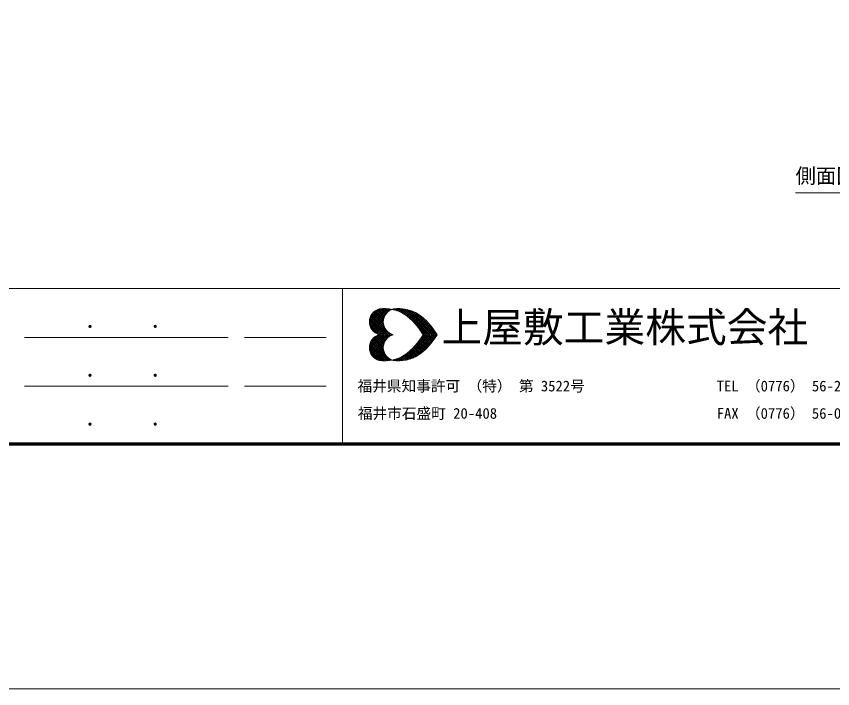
# Model space of a CAD drawing. Units: millimetres on the paper, enlarged 60 times, with parts at other scales. Extents: x -1200 to 26400, y -900 to 18720.
# Drawn here: x 6838 to 12846, y -900 to 4052 of the extents above; entities that cross this region are included whole.
import ezdxf
from ezdxf.enums import TextEntityAlignment as Align

# ---------------------------------------------------------------- set-up
doc = ezdxf.new("R2010")
doc.units = ezdxf.units.MM
doc.header["$LTSCALE"] = 60
for name, color, linetype, lineweight in [('D-STR-TXT', 7, 'Continuous', 13), ('D-TTL', 7, 'Continuous', 70), ('D-TTL-FRAM', 7, 'Continuous', 13), ('D-TTL-TXT', 7, 'Continuous', 13), ('V-nasSTD', 5, 'Continuous', 13)]:
    doc.layers.add(name, color=color, linetype=linetype, lineweight=lineweight)
doc.styles.add('ＭＳ ゴシック', font='')
doc.styles.get('ＭＳ ゴシック').set_extended_font_data('MS Gothic')

msp = doc.modelspace()

# ---------------------------------------------------------------- linework, layer by layer
at = {"layer": 'D-STR-TXT'}
msp.add_line((12572.85, 2752.17), (13573.71, 2752.17), dxfattribs=at)
at = {"layer": 'D-TTL'}
msp.add_lwpolyline([(900, 900), (900, 16920), (24300, 16920), (24300, 900)], close=True, dxfattribs=at)
at = {"layer": 'D-TTL-FRAM'}
for p, q in [((900, 2047.32), (24300, 2047.32)), ((9237.67, 2047.32), (9237.67, 900)), ((8397.67, 1687.32), (6897.67, 1687.32)), ((8517.67, 1687.32), (9117.67, 1687.32)), ((8397.67, 1327.32), (6897.67, 1327.32)), ((8517.67, 1327.32), (9117.67, 1327.32))]:
    msp.add_line(p, q, dxfattribs=at)
at = {"layer": 'D-TTL-TXT'}
for p, q in [((9436.18, 1802.34), (9532.43, 1898.59)), ((9437.43, 1788.59), (9547.43, 1898.59)), ((9437.43, 1817.34), (9517.43, 1897.34)), ((9439.93, 1777.34), (9561.18, 1898.59)), ((9442.43, 1766.09), (9573.68, 1897.34)), ((9443.68, 1837.34), (9497.43, 1892.34)), ((9447.43, 1757.34), (9587.43, 1896.09)), ((9459.93, 1864.84), (9539.93, 1784.84)), ((9466.18, 1872.34), (9538.68, 1799.84)), ((9473.68, 1878.59), (9538.68, 1813.59)), ((9482.43, 1883.59), (9541.18, 1824.84)), ((9491.18, 1889.84), (9544.93, 1836.09)), ((9501.18, 1893.59), (9548.68, 1846.09)), ((9512.43, 1897.34), (9553.68, 1854.84)), ((9524.93, 1898.59), (9559.93, 1862.34)), ((9538.68, 1898.59), (9566.18, 1871.09)), ((9552.43, 1898.59), (9573.68, 1877.34)), ((9567.43, 1898.59), (9582.43, 1883.59)), ((9582.43, 1897.34), (9591.18, 1888.59)), ((9594.93, 1889.84), (9598.68, 1894.84)), ((9599.93, 1893.59), (9601.18, 1893.59)), ((9609.93, 1892.34), (9616.18, 1897.34)), ((9611.18, 1897.34), (9617.43, 1889.84)), ((9621.18, 1888.59), (9631.18, 1898.59)), ((9624.93, 1897.34), (9638.68, 1883.59)), ((9632.43, 1886.09), (9646.18, 1898.59)), ((9638.68, 1897.34), (9659.93, 1876.09)), ((9643.68, 1882.34), (9659.93, 1898.59)), ((9652.43, 1898.59), (9688.68, 1861.09)), ((9653.68, 1878.59), (9673.68, 1898.59)), ((9663.68, 1873.59), (9686.18, 1896.09)), ((9666.18, 1897.34), (9857.42, 1707.35)), ((9672.43, 1868.59), (9697.43, 1894.84)), ((9681.18, 1897.34), (9871.17, 1707.35)), ((9682.43, 1864.84), (9709.93, 1892.34)), ((9691.18, 1858.59), (9721.18, 1889.84)), ((9697.43, 1894.84), (9884.92, 1707.35)), ((9698.68, 1853.59), (9732.43, 1886.09)), ((9707.43, 1847.34), (9743.68, 1883.59)), ((9714.93, 1892.34), (9899.92, 1707.35)), ((9714.93, 1841.09), (9753.68, 1878.59)), ((9723.68, 1834.84), (9763.68, 1874.84)), ((9731.18, 1828.59), (9772.43, 1871.09)), ((9734.93, 1886.09), (9913.67, 1707.35)), ((9738.68, 1822.34), (9782.43, 1866.09)), ((9756.18, 1878.59), (9927.42, 1707.35)), ((9783.68, 1864.84), (9921.17, 1728.59)), ((9436.18, 1803.59), (9532.43, 1707.35)), ((9437.43, 1816.09), (9547.43, 1707.35)), ((9439.93, 1827.34), (9561.18, 1707.35)), ((9443.68, 1838.59), (9574.93, 1707.35)), ((9448.68, 1847.34), (9588.68, 1707.35)), ((9452.43, 1857.34), (9546.18, 1764.84)), ((9452.43, 1747.34), (9548.68, 1843.59)), ((9458.68, 1739.84), (9541.18, 1822.34)), ((9464.93, 1732.34), (9538.68, 1806.09)), ((9744.93, 1814.84), (9791.18, 1861.09)), ((9752.43, 1808.59), (9799.93, 1854.84)), ((9759.93, 1801.09), (9807.42, 1849.84)), ((9766.18, 1793.59), (9816.17, 1843.59)), ((9773.68, 1786.09), (9823.67, 1836.09)), ((9779.93, 1778.59), (9831.17, 1829.84)), ((9786.18, 1771.09), (9838.67, 1823.59)), ((9792.43, 1763.59), (9846.17, 1817.34)), ((9798.68, 1756.09), (9853.67, 1809.84)), ((9841.17, 1822.34), (9874.92, 1787.34)), ((9437.43, 1787.34), (9518.68, 1707.35)), ((9442.43, 1769.84), (9501.18, 1709.85)), ((9472.43, 1726.1), (9538.68, 1792.34)), ((9481.18, 1719.85), (9542.43, 1781.09)), ((9489.93, 1714.85), (9544.93, 1769.84)), ((9499.93, 1709.85), (9548.68, 1759.84)), ((9509.93, 1707.35), (9553.68, 1749.84)), ((9804.92, 1747.34), (9861.17, 1802.34)), ((9811.17, 1739.84), (9867.42, 1796.09)), ((9816.17, 1731.09), (9873.67, 1788.59)), ((9822.42, 1722.35), (9881.17, 1781.09)), ((9827.42, 1713.6), (9887.42, 1773.59)), ((9834.92, 1707.35), (9893.67, 1766.09)), ((9848.67, 1707.35), (9899.92, 1757.34)), ((9863.67, 1707.35), (9906.17, 1749.84)), ((9436.18, 1609.85), (9532.43, 1706.1)), ((9437.43, 1597.35), (9547.43, 1706.1)), ((9437.43, 1626.1), (9518.68, 1706.1)), ((9439.93, 1586.1), (9561.18, 1706.1)), ((9442.43, 1643.6), (9501.18, 1703.6)), ((9443.68, 1574.85), (9574.93, 1706.1)), ((9448.68, 1566.1), (9588.68, 1706.1)), ((9472.43, 1687.35), (9538.68, 1621.1)), ((9481.18, 1693.6), (9542.43, 1632.35)), ((9489.93, 1698.6), (9544.93, 1643.6)), ((9499.93, 1703.6), (9548.68, 1653.6)), ((9509.93, 1706.1), (9553.68, 1663.6)), ((9524.93, 1707.35), (9559.93, 1742.34)), ((9524.93, 1706.1), (9559.93, 1671.1)), ((9538.68, 1707.35), (9566.18, 1734.84)), ((9538.68, 1706.1), (9566.18, 1678.6)), ((9552.43, 1707.35), (9572.43, 1727.35)), ((9552.43, 1706.1), (9572.43, 1686.1)), ((9566.18, 1707.35), (9581.18, 1721.1)), ((9566.18, 1706.1), (9581.18, 1692.35)), ((9581.18, 1707.35), (9589.93, 1716.1)), ((9581.18, 1706.1), (9589.93, 1697.35)), ((9594.93, 1707.35), (9599.93, 1711.1)), ((9594.93, 1706.1), (9599.93, 1702.35)), ((9598.68, 1711.1), (9603.68, 1707.35)), ((9598.68, 1702.35), (9603.68, 1706.1)), ((9608.68, 1707.35), (9609.93, 1707.35)), ((9608.68, 1706.1), (9609.93, 1706.1)), ((9666.18, 1516.1), (9857.42, 1706.1)), ((9681.18, 1516.1), (9871.17, 1706.1)), ((9697.43, 1518.6), (9884.92, 1706.1)), ((9714.93, 1521.1), (9899.92, 1706.1)), ((9734.93, 1527.35), (9913.67, 1706.1)), ((9756.18, 1534.85), (9927.42, 1706.1)), ((9783.68, 1548.6), (9921.17, 1684.85)), ((9811.17, 1738.59), (9842.42, 1707.35)), ((9811.17, 1674.85), (9842.42, 1706.1)), ((9822.42, 1691.1), (9881.17, 1632.35)), ((9827.42, 1699.85), (9887.42, 1639.85)), ((9834.92, 1706.1), (9893.67, 1647.35)), ((9848.67, 1706.1), (9899.92, 1656.1)), ((9863.67, 1706.1), (9906.17, 1663.6)), ((9877.42, 1707.35), (9912.42, 1741.09)), ((9877.42, 1706.1), (9912.42, 1672.35)), ((9891.17, 1707.35), (9917.42, 1733.59)), ((9891.17, 1706.1), (9917.42, 1679.85)), ((9904.92, 1707.35), (9923.67, 1724.85)), ((9904.92, 1706.1), (9923.67, 1688.6)), ((9919.92, 1707.35), (9928.67, 1716.1)), ((9919.92, 1706.1), (9928.67, 1697.35)), ((9933.67, 1707.35), (9934.92, 1707.35)), ((9933.67, 1706.1), (9934.92, 1706.1)), ((9437.43, 1624.85), (9547.43, 1514.85)), ((9439.93, 1636.1), (9561.18, 1514.85)), ((9442.43, 1647.35), (9573.68, 1516.1)), ((9447.43, 1656.1), (9587.43, 1517.35)), ((9452.43, 1666.1), (9548.68, 1569.85)), ((9452.43, 1556.1), (9546.18, 1648.6)), ((9458.68, 1673.6), (9541.18, 1591.1)), ((9459.93, 1548.6), (9539.93, 1628.6)), ((9464.93, 1681.1), (9538.68, 1607.35)), ((9773.68, 1627.35), (9823.67, 1577.35)), ((9779.93, 1634.85), (9831.17, 1583.6)), ((9786.18, 1642.35), (9838.67, 1589.85)), ((9792.43, 1649.85), (9846.17, 1596.1)), ((9798.68, 1657.35), (9853.67, 1603.6)), ((9804.92, 1666.1), (9861.17, 1611.1)), ((9811.17, 1673.6), (9867.42, 1617.35)), ((9816.17, 1682.35), (9873.67, 1624.85)), ((9841.17, 1591.1), (9874.92, 1626.1)), ((9436.18, 1611.1), (9532.43, 1514.85)), ((9437.43, 1596.1), (9517.43, 1516.1)), ((9443.68, 1576.1), (9497.43, 1521.1)), ((9466.18, 1541.1), (9538.68, 1613.6)), ((9473.68, 1534.85), (9538.68, 1599.85)), ((9482.43, 1529.85), (9541.18, 1588.6)), ((9491.18, 1523.6), (9544.93, 1577.35)), ((9501.18, 1519.85), (9548.68, 1567.35)), ((9707.43, 1566.1), (9743.68, 1529.85)), ((9714.93, 1572.35), (9753.68, 1534.85)), ((9723.68, 1578.6), (9763.68, 1538.6)), ((9731.18, 1584.85), (9772.43, 1542.35)), ((9738.68, 1591.1), (9782.43, 1547.35)), ((9744.93, 1598.6), (9791.18, 1552.35)), ((9752.43, 1604.85), (9799.93, 1558.6)), ((9759.93, 1612.35), (9807.42, 1563.6)), ((9766.18, 1619.85), (9816.17, 1569.85)), ((9512.43, 1516.1), (9553.68, 1558.6)), ((9524.93, 1514.85), (9559.93, 1551.1)), ((9538.68, 1514.85), (9566.18, 1542.35)), ((9552.43, 1514.85), (9573.68, 1536.1)), ((9567.43, 1514.85), (9582.43, 1529.85)), ((9582.43, 1516.1), (9591.18, 1524.85)), ((9594.93, 1523.6), (9598.68, 1518.6)), ((9599.93, 1519.85), (9601.18, 1519.85)), ((9609.93, 1521.1), (9616.18, 1516.1)), ((9611.18, 1516.1), (9617.43, 1523.6)), ((9621.18, 1524.85), (9631.18, 1514.85)), ((9624.93, 1516.1), (9638.68, 1529.85)), ((9632.43, 1527.35), (9646.18, 1514.85)), ((9638.68, 1516.1), (9659.93, 1537.35)), ((9643.68, 1531.1), (9659.93, 1514.85)), ((9652.43, 1514.85), (9688.68, 1552.35)), ((9653.68, 1534.85), (9673.68, 1514.85)), ((9663.68, 1539.85), (9686.18, 1517.35)), ((9672.43, 1544.85), (9697.43, 1518.6)), ((9682.43, 1548.6), (9709.93, 1521.1)), ((9691.18, 1554.85), (9721.18, 1523.6)), ((9698.68, 1559.85), (9732.43, 1527.35))]:
    msp.add_line(p, q, dxfattribs=at)
for centre, radius, start, end in [((9534.66, 1802.08), 98.36, 105.2024, 254.7976), ((9547.12, 1617.66), 281.94, 58.71735, 97.79751), ((9637.36, 1802.08), 98.36, 105.2024, 254.7976), ((9649.82, 1617.66), 281.94, 58.71735, 97.79751), ((9401.99, 1451.53), 500.71, 30.69974, 54.3922), ((9504.69, 1451.53), 500.71, 30.69974, 54.3922), ((9534.66, 1612.24), 98.36, 105.2024, 254.7976), ((9637.36, 1612.24), 98.36, 105.2024, 254.7976), ((9401.99, 1962.79), 500.71, 305.6078, 329.30026), ((9504.69, 1962.79), 500.71, 305.6078, 329.30026), ((9547.12, 1796.65), 281.94, 262.20249, 301.28265), ((9649.82, 1796.65), 281.94, 262.20249, 301.28265)]:
    msp.add_arc(centre, radius, start, end, dxfattribs=at)
at = {"layer": 'V-nasSTD'}
msp.add_lwpolyline([(-1200, -900), (-1200, 18720), (26400, 18720), (26400, -900)], close=True, dxfattribs=at)

# ---------------------------------------------------------------- texts
at = {"layer": 'D-STR-TXT', "style": 'ＭＳ ゴシック'}
msp.add_text('側面図\u30001：60', height=110, dxfattribs=at).set_placement((12572.85, 2932.17), align=Align.TOP_LEFT)
at = {"layer": 'D-TTL-FRAM', "style": 'ＭＳ ゴシック'}
for p in [(7334.99, 1718.52), (7814.99, 1718.52), (7334.99, 1358.52), (7814.99, 1358.52), (7334.99, 998.52), (7814.99, 998.52)]:
    msp.add_text('.', height=132, dxfattribs=at).set_placement(p, align=Align.BOTTOM_LEFT)
at = {"layer": 'D-TTL-TXT', "style": 'ＭＳ ゴシック'}
for s, height, p in [('上屋敷工業株式会社', 219.9, (9966.79, 1586.46)), ('福井県知事許可 （特） 第 3522号', 79.18, (9348.88, 1265.93)), ('TEL （0776） 56-2310 （代）', 79.18, (11992.79, 1265.93)), ('福井市石盛町 20-408', 79.18, (9351.07, 1064.44)), ('FAX （0776） 56-0917', 79.18, (11992.79, 1064.44))]:
    msp.add_text(s, height=height, dxfattribs=at).set_placement(p, align=Align.BOTTOM_LEFT)

doc.saveas('drawing.dxf')
